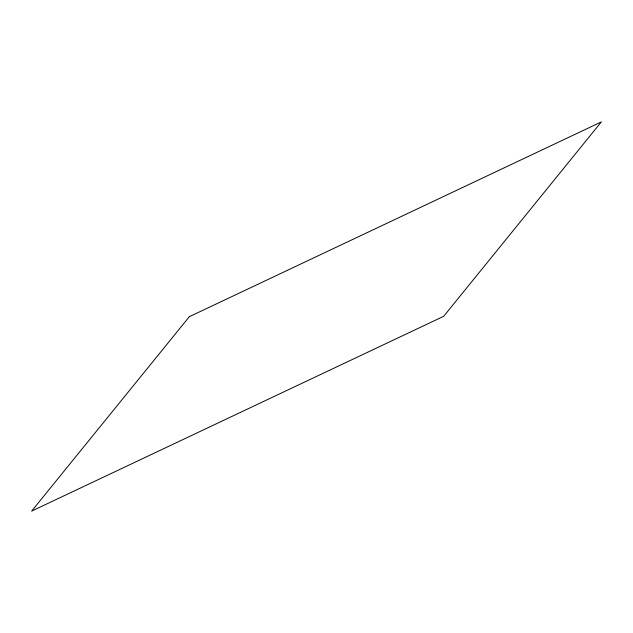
<?xml version="1.0" encoding="UTF-8"?>
<svg xmlns="http://www.w3.org/2000/svg" width="633" height="633" viewBox="0 0 633 633"><rect width="100%" height="100%" fill="white"/><g stroke="black" fill="none" stroke-linecap="round" stroke-linejoin="round"><path stroke-width="0.95" d="M189.33 316.69L31.65 511.1L443.67 316.31L601.35 121.9L189.33 316.69"/></g></svg>
